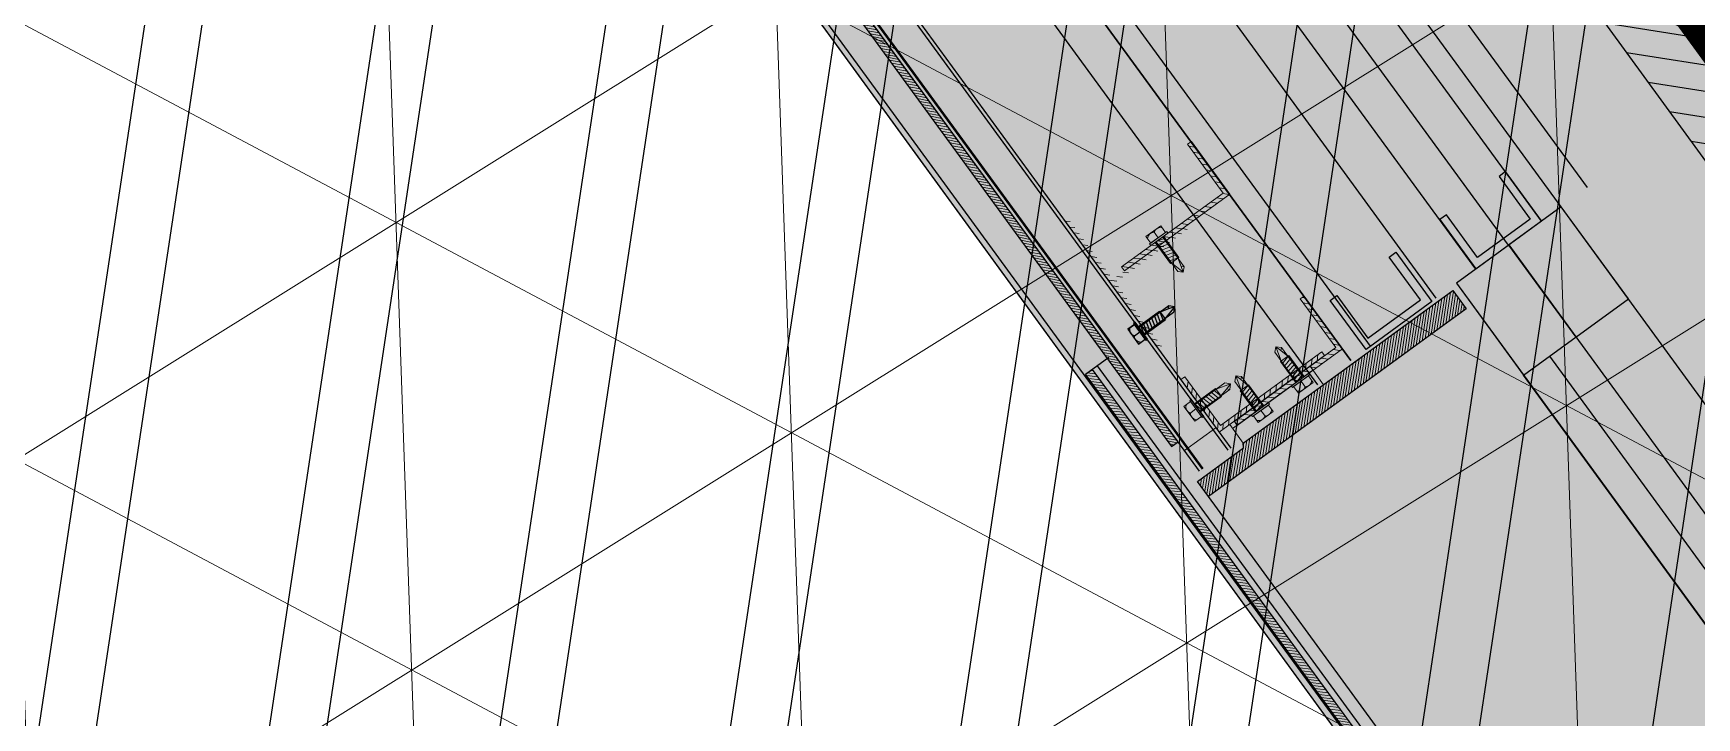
# Model space of a CAD drawing. Header units: metres. Extents: x 678805 to 1359287, y 2747329 to 5497370.
# Drawn here: x 679861.828 to 679862.85, y 2748708.984 to 2748709.405 of the extents above; entities that cross this region are included whole.
import ezdxf

# ---------------------------------------------------------------- set-up
doc = ezdxf.new("R2010")
doc.units = ezdxf.units.M
for name, color, linetype in [('00_XREF_MON_HSC_PAVEMENT', 7, 'Continuous'), ('00_XREF_TWQ_BUILDINGS', 7, 'Continuous'), ('XREF_MON_BUILDINGS$0$00-AUX LIGHTING', 30, 'Continuous'), ('XREF_MON_BUILDINGS$0$00-Modulos DEFINIDOS', 7, 'Continuous'), ('XREF_MON_BUILDINGS$0$00-Modulos ROOFS', 2, 'Continuous'), ('XREF_MON_BUILDINGS$0$02-L-01_Structure', 2, 'Continuous'), ('XREF_MON_BUILDINGS$0$02-L-01_Structure t2', 7, 'Continuous'), ('XREF_MON_BUILDINGS$0$02-L-01_Struture aux', 4, 'Continuous'), ('XREF_MON_BUILDINGS$0$02-L-Insulation', 252, 'Continuous'), ('XREF_MON_BUILDINGS$0$02-L-INT Panel', 5, 'Continuous'), ('XREF_MON_BUILDINGS$0$02-L-panel', 5, 'Continuous'), ('XREF_MON_BUILDINGS$0$02-L-Pergola Projection', 8, 'Continuous'), ('XREF_MON_BUILDINGS$0$02-L-Pergola Shades', 15, 'Continuous'), ('XREF_MON_BUILDINGS$0$02-L-Pergola Shades Schematic', 8, 'Continuous'), ('XREF_MON_BUILDINGS$0$02-L-Projection 1', 6, 'Continuous'), ('XREF_MON_BUILDINGS$0$02_L_Furniture', 7, 'Continuous'), ('XREF_MON_BUILDINGS$0$02_L_Projection', 8, 'Continuous'), ('XREF_MON_BUILDINGS$0$SCREWS', 7, 'Continuous')]:
    doc.layers.add(name, color=color, linetype=linetype)
doc.layers.add('XREF_MON_BUILDINGS$0$0-WIPEOUTS', color=7, linetype='Continuous', true_color=0xffffff)
doc.layers.add('XREF_MON_BUILDINGS$0$02-L-Pergola Wipeout', color=7, linetype='Continuous', true_color=0xffffff)
for name, color, linetype, lineweight in [('XREF_MON_BUILDINGS$0$02-H-251', 251, 'Continuous', 0), ('XREF_MON_BUILDINGS$0$02-H-254', 254, 'Continuous', 0), ('XREF_MON_BUILDINGS$0$02-L-01_Structure L', 7, 'Continuous', 5), ('XREF_MON_BUILDINGS$0$02-L-01_Structure T', 8, 'Continuous', 5), ('XREF_MON_BUILDINGS$0$ULMA_Profiles', 7, 'Continuous', 5), ('XREF_MON_BUILDINGS$0$ULMA_Screwing', 8, 'Continuous', 5), ('XREF_MON_BUILDINGS$0$ULMA_Shadowing 254', 254, 'Continuous', 0), ('XREF_MON_BUILDINGS$0$ULMA_Squares', 7, 'Continuous', 5)]:
    doc.layers.add(name, color=color, linetype=linetype, lineweight=lineweight)
doc.layers.add('XREF_MON_BUILDINGS$0$02-KH-13 Restaurant', color=7, linetype='Continuous', lineweight=30, true_color=0xed2d02)
doc.layers.add('XREF_MON_HSC_PAVEMENT$0$03-TR-Pavement_07_Precast irregular Concrete Blocks', color=7, linetype='Continuous', lineweight=5, true_color=0xb3b3b3)
doc.layers.get('XREF_MON_BUILDINGS$0$02-KH-13 Restaurant').off()
doc.linetypes.add('XREF_MON_BUILDINGS$0$BATTING', pattern='A,0.0001,-0.1,[134,ltypeshp.shx,S=0.1,R=0,X=-0.1,Y=0],-0.2,[134,ltypeshp.shx,S=0.1,R=180,X=0.1,Y=0],-0.1', length=0.4001)

# ---------------------------------------------------------------- blocks, each defined once
blk = doc.blocks.new('XREF_MON_BUILDINGS$0$modulo kiosco')
at = {"layer": 'XREF_MON_BUILDINGS$0$0-WIPEOUTS', "true_color": 0xfcfcfc}
h = blk.add_hatch(color=7, dxfattribs=at)
h.dxf.hatch_style = 1
h.paths.add_polyline_path([(119.6986085139215, -61.62058441969566), (119.6986085125245, -56.82058442011476), (124.4986085132696, -56.82058442058042), (124.4986085123383, -61.62058442132547)])
at = {"layer": 'XREF_MON_BUILDINGS$0$00-Modulos ROOFS', "lineweight": 0}
blk.add_lwpolyline([(119.6986085139215, -61.62058441969566), (119.6986085125245, -56.82058442011476), (124.4986085132696, -56.82058442058042), (124.4986085123383, -61.62058442132547)], close=True, dxfattribs=at)
at = {"layer": 'XREF_MON_BUILDINGS$0$00-Modulos ROOFS'}
blk.add_lwpolyline([(124.4986085137352, -57.12058442062698), (124.4986085132696, -56.82058442058042), (124.1986085125245, -56.82058442151174), (119.9986085128039, -56.82058442034759), (119.6986085125245, -56.82058442011476), (119.6986085125245, -57.12058442085981), (119.6986085134558, -61.32058442058042), (119.6986085139215, -61.62058441969566), (119.9986085128039, -61.62058442062698), (124.1986085125245, -61.62058442109264), (124.4986085123383, -61.62058442132547), (124.4986085128039, -61.32058442081325)], close=True, dxfattribs=at)
blk = doc.blocks.new('XREF_MON_BUILDINGS$0$lamas aluminiotriangulo')
for points in [[(680246.2469189051, 2748656.206023571), (680244.182430359, 2748658.270512118)], [(680244.182430359, 2748658.221014643), (680246.2221701671, 2748656.181274833)], [(680246.1479239553, 2748656.107028622), (680244.182430359, 2748658.072522218)], [(680244.182430359, 2748658.023024742), (680246.1231752174, 2748656.082279884)], [(680246.0489290054, 2748656.008033671), (680244.182430359, 2748657.874532319)], [(680244.182430359, 2748657.825034843), (680246.0241802676, 2748655.983284934)], [(680245.9499340556, 2748655.909038722), (680244.182430359, 2748657.676542419)], [(680244.182430359, 2748657.627044943), (680245.9251853178, 2748655.884289984)], [(680245.8509391058, 2748655.810043772), (680244.182430359, 2748657.478552522)], [(680244.182430359, 2748657.429055046), (680245.8261903683, 2748655.785295034)], [(680245.751944156, 2748655.711048822), (680244.182430359, 2748657.280562621)], [(680244.182430359, 2748657.231065146), (680245.7271954184, 2748655.686300084)], [(680245.6529492065, 2748655.612053873), (680244.182430359, 2748657.082572722)], [(680244.182430359, 2748657.033075246), (680245.6282004687, 2748655.587305135)], [(680245.5539542567, 2748655.513058923), (680244.1824303591, 2748656.884582822)]]:
    blk.add_lwpolyline(points)
blk = doc.blocks.new('XREF_MON_BUILDINGS$0$PERGOLA PLANA')
at = {"layer": 'XREF_MON_BUILDINGS$0$02-L-Pergola Wipeout', "true_color": 0xfcfcfc}
h = blk.add_hatch(color=7, dxfattribs=at)
h.dxf.hatch_style = 1
h.paths.add_polyline_path([(4.612218253081664, 9.290000000968575), (0.3099999981932342, 4.987781745847315), (0.3099999986588955, 9.290000000037253)])
h.paths.add_polyline_path([(0.332781744771637, 4.855000000447035), (4.744999998947605, 9.267218254506588), (4.744999999529682, 4.900563496164978), (4.699436504277401, 4.855000000447035)])
h.paths.add_polyline_path([(4.854999999050051, 9.290000001899898), (9.13443650235422, 9.29000000236556), (4.854999999632128, 5.010563495568931)])
h.paths.add_polyline_path([(9.289999997243285, 9.134436507709324), (9.289999997825362, 4.855000001844019), (5.010563491727225, 4.855000000912696)])
h.paths.add_polyline_path([(4.900563491159119, 4.745000001043081), (9.267218253924511, 4.745000001508743), (4.85500000033062, 0.3327817460522056), (4.854999999166466, 4.699436508584768)])
h.paths.add_polyline_path([(9.289999997825362, 4.612218253780156), (9.289999998291023, 0.3100000019185245), (4.987781747244298, 0.3100000009872019)])
h.paths.add_polyline_path([(0.465563491685316, 0.3100000000558794), (4.744999999064021, 4.589436508249491), (4.745000000111759, 0.3100000014528632)])
h.paths.add_polyline_path([(0.3099999980768189, 4.745000000111759), (4.589436504989862, 4.745000000111759), (0.3099999976111576, 0.4655634895898402)])
h.paths.add_polyline_path([(9.399999998277053, 0.2000000020489097), (0.1999999997206032, 0.1999999997206032), (0.1999999986728653, 9.399999999906868), (9.399999999324791, 9.400000001769513)])
at = {"layer": 'XREF_MON_BUILDINGS$0$02-L-Pergola Shades', "xscale": -1, "rotation": 270.0000000152252}
blk.add_blockref('XREF_MON_BUILDINGS$0$lamas aluminiotriangulo', (-2748649.153572517, -680243.8731607608), dxfattribs=at)
at = {"layer": 'XREF_MON_BUILDINGS$0$02-L-Pergola Shades Schematic', "xscale": -1, "rotation": 270.0000000152252}
blk.add_blockref('XREF_MON_BUILDINGS$0$lamas aluminiotriangulo', (-2748649.153572517, -680243.8731607608), dxfattribs=at)
blk = doc.blocks.new('XREF_MON_BUILDINGS$0$ULMA_Escuadra40x80_Seccion')
at = {"layer": 'XREF_MON_BUILDINGS$0$02-H-251', "ltscale": 125}
h = blk.add_hatch(dxfattribs=at)
h.set_pattern_fill('ANSI31', color=256, scale=0.001, angle=360, style=0)
h.set_pattern_definition([(45, (0, 0), (-0.002245064030267288, 0.002245064030267289), [])])
h.paths.add_polyline_path([(0, 0.0799999999994725), (0.002999999989697244, 0.0799999999994725), (0.002999999989697244, 0.002999999999701686), (0.03999999999359716, 0.002999999999701686), (0.03999999999359716, 0), (0, 0)])
at = {"layer": 'XREF_MON_BUILDINGS$0$02-L-01_Structure L', "linetype": 'Continuous'}
blk.add_lwpolyline([(0, 0.0799999999994725), (0.002999999989697244, 0.0799999999994725), (0.002999999989697244, 0.002999999999701686), (0.03999999999359716, 0.002999999999701686), (0.03999999999359716, 0), (0, 0)], close=True, dxfattribs=at)
blk = doc.blocks.new('XREF_MON_BUILDINGS$0$ULMA_Autotaladrante')
at = {"layer": 'XREF_MON_BUILDINGS$0$02-L-01_Structure T', "color": 252}
for p, q in [((-0.02500000000509317, 2.273736754432321e-13), (-0.02263469026956955, 0.00250000000005457)), ((-0.02500000000509317, 2.273736754432321e-13), (-0.01600000000325963, 0.00250000000005457)), ((-0.02500000000509317, 2.273736754432321e-13), (-0.02263469026956955, -0.002499999999599822)), ((-0.02500000000509317, 2.273736754432321e-13), (-0.02139930772136722, -0.001093663805477263)), ((-0.02263469026956955, 0.00250000000005457), (0, 0.00250000000005457)), ((0, 0.003150000000232467), (-0.01600000000325963, 0.003150000000232467)), ((-0.01600000000325963, -0.003149999999777719), (-0.01600000000325963, 0.003150000000232467)), ((-0.01600000000325963, -0.003149999999777719), (-0.01434631468237058, 0.003150000000232467)), ((-0.01393224676803584, -0.003149999999777719), (-0.01227856144714679, 0.003150000000232467)), ((-0.0118644935323573, -0.003149999999777719), (-0.01021080821146825, 0.003150000000232467)), ((-0.00979674029713351, -0.003149999999777719), (-0.008143054976244457, 0.003150000000232467)), ((-0.00772898706190972, -0.003149999999777719), (-0.006075301741020667, 0.003150000000232467)), ((-0.005661233826231182, -0.003149999999777719), (-0.004007548505342129, 0.003150000000232467)), ((-0.003593480591007392, -0.003149999999777719), (-0.001939795270118339, 0.003150000000232467)), ((-0.001525727355783602, -0.003149999999777719), (0, 0.002662522019363678)), ((0.006200000001172157, 0.005629165124673818), (0.001200000000153523, 0.005629165124673818)), ((0.006200000001172157, 2.273736754432321e-13), (0.001200000000153523, 2.273736754432321e-13)), ((-0.02139930772136722, -0.001093663805477263), (-0.02263469026956955, -0.002499999999599822)), ((-0.02263469026956955, -0.002499999999599822), (0, -0.002499999999599822)), ((-0.02139930772136722, -0.001093663805477263), (-0.01600000000325963, -0.002499999999599822)), ((0, -0.003149999999777719), (-0.01600000000325963, -0.003149999999777719)), ((0.006200000001172157, -0.005629165124219071), (0.001200000000153523, -0.005629165124219071))]:
    blk.add_line(p, q, dxfattribs=at)
for points in [[(0.001200000000153523, 0.006499999999959982), (0, 0.006499999999959982), (0, -0.006499999999732609), (0.001200000000153523, -0.006499999999732609)], [(0.006200000001172157, 0.005629165124673818), (0.001200000000153523, 0.005629165124673818), (0.001200000000153523, -0.005629165124219071), (0.006200000001172157, -0.005629165124219071)]]:
    blk.add_lwpolyline(points, close=True, dxfattribs=at)
for centre, start, end in [((0.001986085791031655, 0.002367525475847287), 325.8171883654993, 50.71596115511253), ((0.001986085791031655, -0.002366719792689764), 309.2667341381091, 34.16957033823044)]:
    blk.add_arc(centre, 0.004213914210367771, start, end, dxfattribs=at)
blk = doc.blocks.new('XREF_MON_BUILDINGS$0$AUTORROSCANTE')
at = {"layer": 'XREF_MON_BUILDINGS$0$02-L-01_Structure t2', "color": 0}
for p, q in [((-31.20000000000002, 5.629165124598842), (-26.19999999999959, 5.62916512459816)), ((-31.19999999999999, -3.410605131648481e-13), (-26.19999999999976, 0)), ((-2.365309734828713, 2.5), (-25, 2.5)), ((0, 0), (-8.999999999999972, 2.5)), ((0, 0), (-3.600692283157343, -1.09366380576239)), ((0, 0), (-2.365309734828713, 2.5)), ((0, 0), (-2.365309734828713, -2.5)), ((-31.20000000000002, -5.629165124598899), (-26.19999999999948, -5.629165124599581)), ((-2.365309734828713, -2.5), (-25, -2.5)), ((-3.600692283157343, -1.09366380576239), (-2.365309734828713, -2.5))]:
    blk.add_line(p, q, dxfattribs=at)
at = {"layer": 'XREF_MON_BUILDINGS$0$02-L-01_Structure t2', "color": 253}
for p, q in [((-25, 3.149999999999977), (-8.999999999999943, 3.150000000000034)), ((-23.47427264461649, -3.14999999999992), (-25, 2.662522019210144)), ((-21.40651940967126, -3.14999999999992), (-23.06020473028568, 3.149999999999864)), ((-19.338766174726, -3.14999999999992), (-20.99245149534045, 3.14999999999992)), ((-17.27101293978083, -3.14999999999992), (-18.92469826039516, 3.150000000000034)), ((-15.20325970483566, -3.14999999999992), (-16.85694502544993, 3.150000000000034)), ((-13.1355064698904, -3.14999999999992), (-14.78919179050473, 3.149999999999977)), ((-11.06775323494514, -3.14999999999992), (-12.72143855555953, 3.149999999999977)), ((-9, -3.14999999999992), (-10.65368532061433, 3.150000000000034)), ((-9, -3.14999999999992), (-8.999999999999972, 3.150000000000034)), ((-25, -3.149999999999977), (-9, -3.149999999999977)), ((-3.600692283157343, -1.09366380576239), (-9, -2.5))]:
    blk.add_line(p, q, dxfattribs=at)
at = {"layer": 'XREF_MON_BUILDINGS$0$02-L-01_Structure t2', "color": 0}
for points in [[(-31.20000000000002, 5.629165124598842), (-26.19999999999996, 5.629165124598842), (-26.19999999999996, -5.629165124599581), (-31.20000000000002, -5.629165124599581)], [(-26.19999999999951, 6.5), (-25, 6.5), (-25, -6.500000000000057), (-26.19999999999951, -6.500000000000057)]]:
    blk.add_lwpolyline(points, close=True, dxfattribs=at)
for centre, start, end in [((-26.98608579049073, 2.367525475711773), 129.2840388374925, 214.1828116507075), ((-26.98608579049073, -2.366719793068796), 145.8304296466695, 230.7332658614822)]:
    blk.add_arc(centre, 4.213914209509284, start, end, dxfattribs=at)
blk = doc.blocks.new('XREF_MON_BUILDINGS$0$ULMA_Montante VV')
at = {"layer": 'XREF_MON_BUILDINGS$0$02-H-251', "ltscale": 125}
h = blk.add_hatch(dxfattribs=at)
h.set_pattern_fill('ANSI31', color=256, scale=0.001, angle=450, style=0)
h.set_pattern_definition([(134.9999999999999, (-0.05125000000043656, -0.00250000000005457), (-0.002245064030267289, -0.002245064030267287), [])])
edge = h.paths.add_edge_path()
edge.add_line((-0.05095000000073924, -0.00250000000005457), (0.04844999999841093, -0.00250000000005457))
edge.add_arc((0.04844999999841093, -0.002200000000129876), 0.0003, 270, 360)
edge.add_line((0.04874999999992724, -0.002200000000129876), (0.04874999999992724, -0.0003000000001520675))
edge.add_arc((0.04844999999841093, -0.0003000000001520675), 0.0003, 0, 90)
edge.add_line((0.04844999999841093, 0), (0, 0))
edge.add_line((0, 0), (0, 0.05719999999996617))
edge.add_arc((-0.0003000000015163096, 0.05719999999996617), 0.0003, 0, 90)
edge.add_line((-0.0003000000015163096, 0.05749999999989086), (-0.002200000000811997, 0.05749999999989086))
edge.add_arc((-0.002200000000811997, 0.05719999999996617), 0.0003, 90, 180)
edge.add_line((-0.002500000000509317, 0.05719999999996617), (-0.002500000000509317, 0))
edge.add_line((-0.002500000000509317, 0), (-0.05095000000073924, 0))
edge.add_arc((-0.05095000000073924, -0.0003000000001520675), 0.0003, 90, 180)
edge.add_line((-0.05125000000043656, -0.0003000000001520675), (-0.05125000000043656, -0.002200000000129876))
edge.add_arc((-0.05095000000073924, -0.002200000000129876), 0.0003, 180, 270)
blk = doc.blocks.new('XREF_MON_BUILDINGS$0$window')
at = {"layer": 'XREF_MON_BUILDINGS$0$02-H-254', "ltscale": 125}
h = blk.add_hatch(dxfattribs=at)
h.set_pattern_fill('ANSI31', color=256, scale=0.0005, angle=-89.95723406162011, style=0)
h.set_pattern_definition([(315.0427659383799, (-174.0748457862464, 256.4491265665744), (0.001121693837400792, 0.001123369567478612), [])])
h.paths.add_polyline_path([(-1.280729428712669, 0.2968709458099857), (-0.6858601309645211, 0.2973149601617192), (-0.6858564495478997, 0.2923827733695485), (-1.280725748585944, 0.2919404871553902)])
at = {"layer": 'XREF_MON_BUILDINGS$0$ULMA_Shadowing 254', "ltscale": 125}
h = blk.add_hatch(dxfattribs=at)
h.set_pattern_fill('ANSI31', color=256, scale=0.0005, angle=180.0872013957559, style=0)
h.set_pattern_definition([(225.0872013957559, (-1.175541647252638, 0.280242537834928), (0.001124239153642148, -0.001120822276464019), [])])
edge = h.paths.add_edge_path()
edge.add_line((-1.189486076884229, 0.2437193295670953), (-1.189243592704694, 0.08439493758670558))
edge.add_line((-1.189243592704694, 0.08439493758670559), (-1.175243608908916, 0.08441624489904405))
edge.add_line((-1.175243608908916, 0.08441624489904405), (-1.175541647252638, 0.280242537834928))
edge.add_line((-1.175541647252638, 0.280242537834928), (-1.18702120046595, 0.280225066498583))
edge.add_line((-1.18702120046595, 0.280225066498583), (-1.186967932185122, 0.245225107034363))
edge.add_line((-1.186967932185122, 0.245225107034363), (-1.189486076884229, 0.2437193295670953))
edge.add_line((-1.189486076884229, 0.2437193295670953), (-1.189435202836792, 0.2102925027484069))
at = {"layer": 'XREF_MON_BUILDINGS$0$02-L-01_Structure', "linetype": 'Continuous'}
for points in [[(-1.121578944968054, 0.0400556618290512), (-1.191578944050698, 0.04004435343286232), (-1.191585405991273, 0.08004435234879974), (-1.121585406908629, 0.08005566074493178)], [(-1.121579140664476, 0.0003531691171826184), (-1.191579139747105, 0.0003418607209937363), (-1.191585601687652, 0.04034185963693118), (-1.121585602605022, 0.04035316803312006)]]:
    blk.add_lwpolyline(points, close=True, dxfattribs=at)
at = {"layer": 'XREF_MON_BUILDINGS$0$02-L-01_Struture aux', "linetype": 'Continuous'}
for points in [[(-1.228887057806216, 0.0989149929358412), (-1.191420999397482, 0.09882891463983233), (-1.191306124673326, 0.1488287826776172), (-1.22877218308209, 0.1489148609672596), (-1.228783670554494, 0.1439148741634357), (-1.196317598949554, 0.1438402833462685), (-1.196409498728887, 0.1038403889168705), (-1.228875570341414, 0.1039149797396095), (-1.228887057813833, 0.09891499293584242)], [(-1.229156894398176, 0.06517397991570152), (-1.191690747543722, 0.06520194490024374), (-1.191653427225577, 0.0152019588282936), (-1.229119574080018, 0.01517399385011785), (-1.22912330611186, 0.02017399245735833), (-1.196657157864602, 0.02019822540373523), (-1.196687014119121, 0.06019821426035174), (-1.229153162373994, 0.0601739813084598), (-1.229156894405793, 0.06517397991570029)]]:
    blk.add_lwpolyline(points, dxfattribs=at)
at = {"layer": 'XREF_MON_BUILDINGS$0$02-L-panel', "linetype": 'Continuous'}
for p, q in [((-1.280729428712669, 0.2968709458099857), (-1.280716330971779, 0.2793232158741958)), ((-1.280728954217947, 0.2880970784108333), (-0.08738806997852505, 0.2881616148253763)), ((1.17466329059896, 0.280242537834928), (-1.175541647252638, 0.280242537834928))]:
    blk.add_line(p, q, dxfattribs=at)
at = {"layer": 'XREF_MON_BUILDINGS$0$02-L-panel'}
blk.add_lwpolyline([(-0.6858564480598968, 0.2923807797944386), (-0.6858601309645211, 0.2973149601617192), (-1.280729428712669, 0.2968709458099857), (-1.2807257522988, 0.2919454614853211)], close=True, dxfattribs=at)
blk.add_lwpolyline([(-1.189486076884229, 0.2437193295670953), (-1.189243592704694, 0.08439493758670559), (-1.175243608908916, 0.08441624489904405), (-1.175541647252638, 0.280242537834928), (-1.18702120046595, 0.280225066498583), (-1.186967932185122, 0.245225107034363), (-1.189486076884229, 0.2437193295670953), (-1.189435202836792, 0.2102925027484069)], dxfattribs=at)
at = {"layer": 'XREF_MON_BUILDINGS$0$02-L-Projection 1', "linetype": 'Continuous'}
for points in [[(1.120513891676493, 0.0803316956764144), (-1.121585407745364, 0.08005566074479661)], [(-0.03500965993915691, 0.06023119518576173), (-1.121582176775039, 0.06005566100533929)], [(1.191564822396987, 0.04042869120505888), (-1.121578944983125, 0.04005575511501205)], [(1.12157123519891, 0.0007272961789395088), (-1.191595505819254, 0.0003536075188581876)]]:
    blk.add_lwpolyline(points, dxfattribs=at)
at = {"layer": 'XREF_MON_BUILDINGS$0$02_L_Furniture', "linetype": 'Continuous'}
blk.add_lwpolyline([(-1.19158414310579, 0.0800444700187773), (1.191558374699949, 0.08034052133953595)], dxfattribs=at)
at = {"layer": 'XREF_MON_BUILDINGS$0$02_L_Projection', "linetype": 'Continuous'}
blk.add_line((2.399808479907173, 0.2977654434945831), (-2.400192806613489, 0.297765443494357), dxfattribs=at)
at = {"layer": 'XREF_MON_BUILDINGS$0$ULMA_Profiles'}
for p, q in [((-1.206977731386354, 0.2516484592374192), (-1.207013914070112, 0.275422315752107)), ((-1.203475728411068, 0.243698037979933), (-1.189486076884229, 0.2437193295670953)), ((-1.200475731866774, 0.2437026038326202), (-1.20038294982484, 0.1827400964832182)), ((-1.189393294835019, 0.1827568222176945), (-1.203382946361858, 0.1827355306305321))]:
    blk.add_line(p, q, dxfattribs=at)
at = {"layer": 'XREF_MON_BUILDINGS$0$02-L-01_Struture aux', "xscale": -1, "rotation": 0.04276593827180264}
blk.add_blockref('XREF_MON_BUILDINGS$0$ULMA_Escuadra40x80_Seccion', (-1.200301669003109, 0.1602222342421851), dxfattribs=at)
at = {"layer": 'XREF_MON_BUILDINGS$0$SCREWS', "color": 253, "xscale": 0.001000000003841706, "yscale": 0.001000000003841706, "zscale": 0.001000000003841706, "rotation": 270.0872013957559}
blk.add_blockref('XREF_MON_BUILDINGS$0$AUTORROSCANTE', (-1.282010265893243, 0.2284842364873319), dxfattribs=at)
at = {"layer": 'XREF_MON_BUILDINGS$0$ULMA_Profiles', "rotation": 180.0872013957558}
blk.add_blockref('XREF_MON_BUILDINGS$0$ULMA_Montante VV', (-1.317988856682084, 0.249006084322951), dxfattribs=at)
at = {"layer": 'XREF_MON_BUILDINGS$0$ULMA_Screwing'}
for p, rotation in [((-1.223490800906473, 0.2535738672478943), 90.09194244782228), ((-1.200444317401644, 0.2230617061621495), 0.09194244782225469), ((-1.20039792638067, 0.1925804524873916), 0.09194244782225469)]:
    blk.add_blockref('XREF_MON_BUILDINGS$0$ULMA_Autotaladrante', p, dxfattribs=dict(at, rotation=rotation))
at = {"layer": 'XREF_MON_BUILDINGS$0$ULMA_Screwing', "xscale": -1, "rotation": 0.0824603436893856}
blk.add_blockref('XREF_MON_BUILDINGS$0$ULMA_Autotaladrante', (-1.320931780574833, 0.2115019138130697), dxfattribs=at)
at = {"layer": 'XREF_MON_BUILDINGS$0$ULMA_Squares', "rotation": 180.0872013957558}
blk.add_blockref('XREF_MON_BUILDINGS$0$ULMA_Escuadra40x80_Seccion', (-1.203487836656769, 0.2516537706919121), dxfattribs=at)
at = {"layer": 'XREF_MON_BUILDINGS$0$ULMA_Squares', "xscale": -1, "rotation": 0.08720139575592256}
blk.add_blockref('XREF_MON_BUILDINGS$0$ULMA_Escuadra40x80_Seccion', (-1.317844892082104, 0.1601344992065908), dxfattribs=at)
blk = doc.blocks.new('XREF_MON_BUILDINGS$0$Modulos_Restaurant Monasya')
at = {"layer": 'XREF_MON_BUILDINGS$0$00-AUX LIGHTING', "linetype": 'Continuous'}
h = blk.add_hatch(dxfattribs=at)
h.set_pattern_fill('ANSI31', color=1, scale=0.005, angle=270)
h.set_pattern_definition([(315, (15.82008190242249, 28.54340766052536), (0.01122532015133644, 0.01122532015133644), [])])
h.paths.add_polyline_path([(13.92992626076045, 5.392510045308882), (14.02992626076048, 5.392510045308882), (14.02992626076048, 6.9925100444338), (13.92992626076045, 6.9925100444338)])
at = {"layer": 'XREF_MON_BUILDINGS$0$02-H-254', "ltscale": 125}
h = blk.add_hatch(dxfattribs=at)
h.set_pattern_fill('ANSI31', color=256, scale=0.0005, angle=90.07794534709089, style=0)
h.set_pattern_definition([(135.0779453470908, (300.3608014861539, -620.7981754169745), (-0.001121003881014598, -0.001124058071787311), [])])
h.paths.add_polyline_path([(14.39821278266857, 5.982246556135237), (14.39902540583307, 5.387377648405391), (14.39409322154108, 5.387370910312598), (14.39328232737535, 5.982239820404175)])
at = {"layer": 'XREF_MON_BUILDINGS$0$00-AUX LIGHTING', "linetype": 'Continuous', "const_width": 0.03}
blk.add_lwpolyline([(13.97992626076046, 9.194868505918464), (13.97992626076046, 5.194868505911757), (11.27992618654389, 5.194868505911758), (11.27992618654389, 9.194868505918466)], close=True, dxfattribs=at)
at = {"layer": 'XREF_MON_BUILDINGS$0$00-AUX LIGHTING', "color": 1, "linetype": 'Continuous'}
blk.add_lwpolyline([(13.92992626076045, 5.392510045308882), (14.02992626076048, 5.392510045308882), (14.02992626076048, 6.9925100444338), (13.92992626076045, 6.9925100444338)], close=True, dxfattribs=at)
at = {"layer": 'XREF_MON_BUILDINGS$0$02-L-01_Struture aux', "linetype": 'Continuous'}
for p, q in [((14.18309356019813, 6.004077651784655), (14.18437176043847, 5.068389466221333)), ((14.21309350136556, 6.004141020178508), (14.21437173177645, 5.068430447784408))]:
    blk.add_line(p, q, dxfattribs=at)
at = {"layer": 'XREF_MON_BUILDINGS$0$02-L-01_Struture aux'}
for p, q in [((14.37110719985037, 4.820786943718758), (14.36949018962122, 6.004471374391528)), ((14.37135090070262, 6.004475304741618), (14.37296788515778, 4.820789485514297)), ((14.37144010026509, 6.004475493156519), (14.37305708482245, 4.820789607365782))]:
    blk.add_line(p, q, dxfattribs=at)
for points in [[(14.39047542205105, 6.00451570116104), (14.39209241852387, 4.820815610881027)], [(14.39056461786254, 6.00451588956787), (14.3921816214488, 4.820815732271285)], [(14.39286256988669, 4.820816662483253), (14.39124557250932, 6.004517327937492)], [(14.39295177234533, 4.820816784338604), (14.39133476797406, 6.00451751634364)]]:
    blk.add_lwpolyline(points, dxfattribs=at)
at = {"layer": 'XREF_MON_BUILDINGS$0$02-L-Insulation', "linetype": 'XREF_MON_BUILDINGS$0$BATTING', "ltscale": 0.04}
blk.add_line((14.15809360884202, 6.00402484478866), (14.15937178339129, 5.068355315615918), dxfattribs=at)
at = {"layer": 'XREF_MON_BUILDINGS$0$02-L-Insulation', "linetype": 'XREF_MON_BUILDINGS$0$BATTING', "ltscale": 0.08}
blk.add_line((14.30521442741269, 4.714007078950203), (14.30345177469201, 6.004331882508154), dxfattribs=at)
at = {"layer": 'XREF_MON_BUILDINGS$0$02-L-INT Panel', "linetype": 'Continuous'}
for p, q in [((14.0980937262965, 6.003898108000499), (14.09999483471722, 4.612218796555794)), ((14.11809368690223, 6.003940353596136), (14.11999479421337, 4.6122617414768)), ((14.13309365784886, 6.003972037793801), (14.13437180681063, 5.068321164312692)), ((14.26309340345472, 6.004246634168794), (14.26437168493709, 5.06849875085652)), ((14.27809337466141, 6.004278318367028), (14.27959023987864, 4.908519391011055)), ((14.27809337428289, 6.004278318366232), (14.27913261194925, 5.243519077703013)), ((14.27959023987864, 4.908519391011055), (14.27809337466141, 6.004278318367028))]:
    blk.add_line(p, q, dxfattribs=at)
at = {"layer": 'XREF_MON_BUILDINGS$0$02-L-panel'}
blk.add_line((14.39325328136283, 6.004521568788618), (14.3948782443141, 4.812450475551486), dxfattribs=at)
blk.add_lwpolyline([(14.39409457056024, 5.387370912388178), (14.39902540583307, 5.387377648405391), (14.39821278266857, 5.982246556135237), (14.39328730156365, 5.982239827897729), (14.39409457056024, 5.387370912388178)], dxfattribs=at)
at = {"layer": 'XREF_MON_BUILDINGS$0$02_L_Furniture', "xscale": -1, "rotation": 270.0731854130477}
blk.add_blockref('XREF_MON_BUILDINGS$0$window', (14.11621802720731, 7.195530480025923), dxfattribs=at)
blk = doc.blocks.new('XREF_MON_BUILDINGS')
at = {"layer": 'XREF_MON_BUILDINGS$0$02-KH-13 Restaurant', "linetype": 'Continuous', "xscale": -1, "rotation": 126.0584132300309}
blk.add_blockref('XREF_MON_BUILDINGS$0$modulo kiosco', (679745.4167517722, 2748773.425186136), dxfattribs=at)
at = {"layer": 'XREF_MON_BUILDINGS$0$02-L-Pergola Projection', "xscale": -1, "rotation": 36.43967073982355}
blk.add_blockref('XREF_MON_BUILDINGS$0$PERGOLA PLANA', (679869.0983711857, 2748712.473797732), dxfattribs=at)
at = {"layer": 'XREF_MON_BUILDINGS$0$00-Modulos DEFINIDOS', "rotation": 216.0573440932065}
blk.add_blockref('XREF_MON_BUILDINGS$0$Modulos_Restaurant Monasya', (679870.6460366151, 2748722.461789462), dxfattribs=at)
blk = doc.blocks.new('XREF_MON_HSC_PAVEMENT')
at = {"layer": 'XREF_MON_HSC_PAVEMENT$0$03-TR-Pavement_07_Precast irregular Concrete Blocks', "linetype": 'Continuous'}
h = blk.add_hatch(dxfattribs=at)
h.set_pattern_fill('NET3', color=256, scale=0.075, angle=92)
h.set_pattern_definition([(91.99999999999997, (679898.7697564481, 2748715.385348614), (-0.2379799406839221, -0.008310442652282986), []), (152, (679898.7697564481, 2748715.385348614), (-0.1117929158883903, -0.2102518955495319), []), (212, (679898.7697564481, 2748715.385348614), (0.1261870247955318, -0.201941452897249), [])])
h.paths.add_polyline_path([(679858.5016801929, 2748700.126433144), (679883.3906801362, 2748715.619636551), (679862.621122878, 2748743.643882493), (679859.153208235, 2748741.480948735), (679858.8356451598, 2748741.990027512), (679839.8293875301, 2748730.135477967)])

msp = doc.modelspace()

# ---------------------------------------------------------------- block references
at = {"layer": '00_XREF_MON_HSC_PAVEMENT'}
msp.add_blockref('XREF_MON_HSC_PAVEMENT', (0, 0), dxfattribs=at)

# ---------------------------------------------------------------- next in the draw order: block references
at = {"layer": '00_XREF_TWQ_BUILDINGS'}
msp.add_blockref('XREF_MON_BUILDINGS', (0, 0), dxfattribs=at)

# ---------------------------------------------------------------- next in the draw order: block references
msp.add_blockref('XREF_MON_BUILDINGS', (0, 0))

doc.saveas('drawing.dxf')
